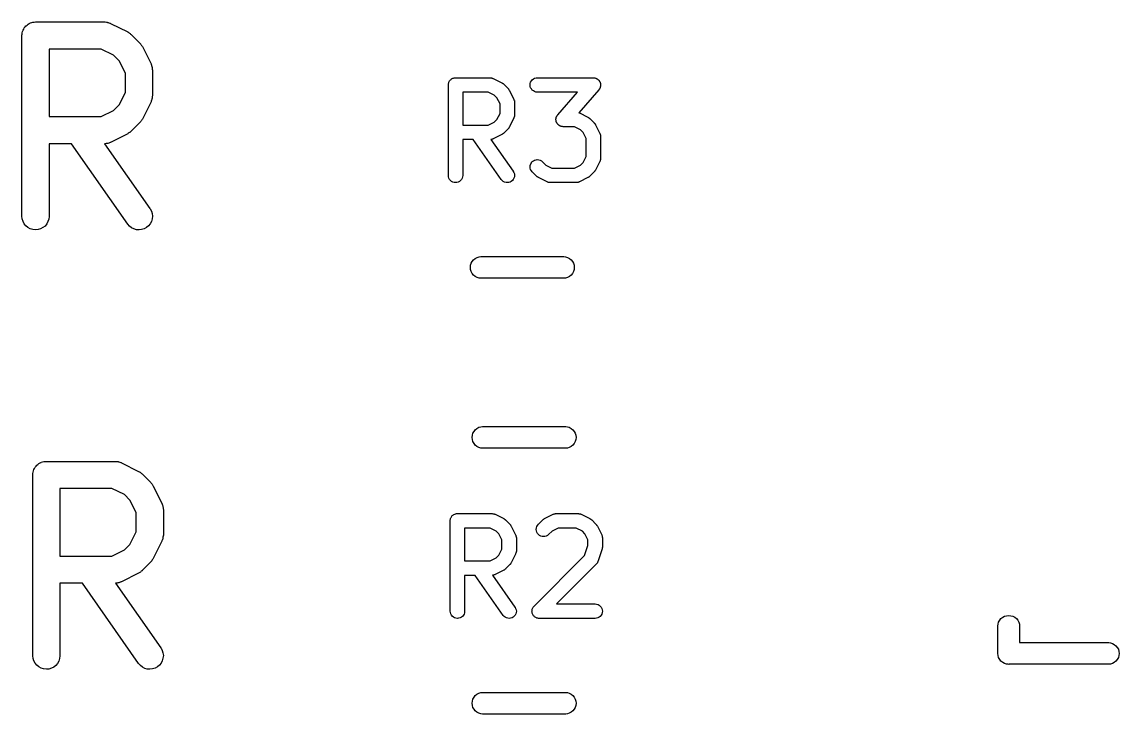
# Model space of a CAD drawing. Extents: x 105.3 to 177.1, y -73.4 to -52.7.
# Drawn here: x 125.18 to 131.25, y -67.36 to -63.54 of the extents above; entities that cross this region are included whole.
import ezdxf

# ---------------------------------------------------------------- set-up
doc = ezdxf.new("R2010")
doc.units = 0
doc.layers.add('BLACK', color=7, linetype='CONTINUOUS')

msp = doc.modelspace()

# ---------------------------------------------------------------- linework, layer by layer
at = {"layer": 'BLACK', "linetype": 'CONTINUOUS'}
for p, q in [((125.189, -63.5828), (125.193, -63.5766)), ((125.193, -63.5766), (125.196, -63.5704)), ((125.196, -63.57), (125.201, -63.5646)), ((125.196, -63.5702), (125.196, -63.57)), ((125.196, -63.5704), (125.196, -63.5702)), ((125.201, -63.5646), (125.205, -63.5592)), ((125.205, -63.559), (125.206, -63.5588)), ((125.205, -63.5592), (125.205, -63.559)), ((125.206, -63.5588), (125.211, -63.5544)), ((125.211, -63.5544), (125.217, -63.5499)), ((125.217, -63.5496), (125.223, -63.5464)), ((125.217, -63.5498), (125.217, -63.5496)), ((125.217, -63.5499), (125.217, -63.5498)), ((125.223, -63.5464), (125.23, -63.543)), ((125.23, -63.5428), (125.237, -63.5408)), ((125.23, -63.543), (125.23, -63.5428)), ((125.23, -63.543), (125.23, -63.543)), ((125.237, -63.5408), (125.244, -63.5388)), ((125.244, -63.5387), (125.251, -63.5381)), ((125.244, -63.5388), (125.244, -63.5387)), ((125.244, -63.5388), (125.244, -63.5388)), ((125.251, -63.5381), (125.258, -63.5374)), ((125.258, -63.5374), (125.639, -63.5374)), ((125.639, -63.5374), (125.64, -63.5374)), ((125.64, -63.5374), (125.642, -63.5376)), ((125.642, -63.5376), (125.644, -63.5376)), ((125.644, -63.5376), (125.65, -63.5384)), ((125.65, -63.5384), (125.655, -63.539)), ((125.655, -63.539), (125.657, -63.5397)), ((125.657, -63.5397), (125.659, -63.5401)), ((125.659, -63.5401), (125.664, -63.5419)), ((125.664, -63.5419), (125.669, -63.5434)), ((125.669, -63.5434), (125.671, -63.5445)), ((125.671, -63.5445), (125.673, -63.5453)), ((125.673, -63.5453), (125.768, -63.5929)), ((125.183, -63.6113), (125.184, -63.6043)), ((125.183, -63.6118), (125.183, -63.6113)), ((125.183, -63.6119), (125.183, -63.6118)), ((125.183, -63.6124), (125.183, -63.6119)), ((125.183, -63.6119), (125.183, -63.6119)), ((125.183, -64.6124), (125.183, -63.6124)), ((125.184, -63.6043), (125.185, -63.5973)), ((125.185, -63.5968), (125.187, -63.5901)), ((125.185, -63.597), (125.185, -63.5968)), ((125.185, -63.5973), (125.185, -63.597)), ((125.187, -63.5901), (125.189, -63.5833)), ((125.189, -63.5831), (125.189, -63.5828)), ((125.189, -63.5833), (125.189, -63.5831)), ((125.768, -63.5929), (125.769, -63.5934)), ((125.769, -63.5934), (125.772, -63.5957)), ((125.772, -63.5957), (125.776, -63.5977)), ((125.776, -63.5977), (125.778, -63.5997)), ((125.778, -63.5997), (125.781, -63.6014)), ((125.781, -63.6014), (125.784, -63.6043)), ((125.784, -63.6043), (125.787, -63.607)), ((125.787, -63.607), (125.835, -63.6546)), ((125.333, -63.6874), (125.333, -64.0612)), ((125.621, -63.6874), (125.333, -63.6874)), ((125.69, -63.7216), (125.621, -63.6874)), ((125.835, -63.6546), (125.836, -63.6553)), ((125.836, -63.6553), (125.838, -63.6586)), ((125.838, -63.6586), (125.841, -63.6617)), ((125.841, -63.6617), (125.843, -63.6643)), ((125.843, -63.6643), (125.845, -63.6668)), ((125.845, -63.6668), (125.847, -63.6705)), ((125.847, -63.6705), (125.849, -63.6741)), ((125.849, -63.6741), (125.897, -63.7693)), ((125.72, -63.752), (125.69, -63.7216)), ((125.755, -63.8206), (125.72, -63.752)), ((125.755, -63.928), (125.755, -63.8206)), ((125.897, -63.7693), (125.897, -63.7703)), ((125.897, -63.7703), (125.898, -63.7723)), ((125.898, -63.7723), (125.899, -63.7743)), ((125.899, -63.7743), (125.9, -63.7792)), ((125.9, -63.7792), (125.902, -63.784)), ((125.902, -63.784), (125.902, -63.7862)), ((125.902, -63.7862), (125.903, -63.7883)), ((125.903, -63.7883), (125.904, -63.7934)), ((125.904, -63.7934), (125.904, -63.7985)), ((125.904, -63.7985), (125.904, -63.8007)), ((125.904, -63.8007), (125.905, -63.8029)), ((125.905, -63.8029), (125.905, -63.9457)), ((127.541, -63.8819), (127.542, -63.8781)), ((127.541, -63.8856), (127.541, -63.8819)), ((127.542, -63.8779), (127.543, -63.8743)), ((127.542, -63.878), (127.542, -63.8779)), ((127.542, -63.8781), (127.542, -63.878)), ((127.543, -63.8743), (127.544, -63.8707)), ((127.544, -63.8704), (127.546, -63.8672)), ((127.544, -63.8706), (127.544, -63.8704)), ((127.544, -63.8707), (127.544, -63.8706)), ((127.546, -63.8672), (127.548, -63.8638)), ((127.548, -63.8636), (127.55, -63.8607)), ((127.548, -63.8637), (127.548, -63.8636)), ((127.548, -63.8638), (127.548, -63.8637)), ((127.55, -63.8607), (127.553, -63.8578)), ((127.553, -63.8576), (127.556, -63.8552)), ((127.553, -63.8577), (127.553, -63.8576)), ((127.553, -63.8578), (127.553, -63.8577)), ((127.556, -63.8552), (127.559, -63.8529)), ((127.559, -63.8527), (127.562, -63.851)), ((127.559, -63.8528), (127.559, -63.8527)), ((127.559, -63.8529), (127.559, -63.8528)), ((127.562, -63.851), (127.566, -63.8492)), ((127.566, -63.8491), (127.57, -63.8481)), ((127.566, -63.8492), (127.566, -63.8491)), ((127.566, -63.8492), (127.566, -63.8492)), ((127.57, -63.8481), (127.573, -63.847)), ((127.573, -63.8469), (127.577, -63.8466)), ((127.573, -63.847), (127.573, -63.8469)), ((127.573, -63.8469), (127.573, -63.8469)), ((127.577, -63.8466), (127.581, -63.8462)), ((127.581, -63.8462), (127.771, -63.8462)), ((127.771, -63.8462), (127.772, -63.8462)), ((127.772, -63.8462), (127.773, -63.8463)), ((127.773, -63.8463), (127.774, -63.8463)), ((127.774, -63.8463), (127.777, -63.8468)), ((127.777, -63.8468), (127.78, -63.8471)), ((127.78, -63.8471), (127.781, -63.8474)), ((127.781, -63.8474), (127.782, -63.8476)), ((127.782, -63.8476), (127.785, -63.8486)), ((127.785, -63.8486), (127.787, -63.8494)), ((127.787, -63.8494), (127.788, -63.85)), ((127.788, -63.85), (127.789, -63.8504)), ((127.789, -63.8504), (127.837, -63.8742)), ((127.837, -63.8742), (127.837, -63.8745)), ((127.837, -63.8745), (127.839, -63.8757)), ((127.839, -63.8757), (127.841, -63.8768)), ((127.841, -63.8768), (127.843, -63.8778)), ((127.843, -63.8778), (127.844, -63.8787)), ((127.844, -63.8787), (127.846, -63.8803)), ((127.846, -63.8803), (127.847, -63.8817)), ((127.847, -63.8817), (127.871, -63.9055)), ((127.993, -63.8859), (127.994, -63.8781)), ((127.994, -63.8781), (127.996, -63.8707)), ((127.996, -63.8707), (128, -63.8638)), ((128, -63.8638), (128.005, -63.8578)), ((128.005, -63.8578), (128.011, -63.8529)), ((128.011, -63.8529), (128.018, -63.8492)), ((128.018, -63.8492), (128.026, -63.847)), ((128.026, -63.847), (128.033, -63.8462)), ((128.033, -63.8462), (128.343, -63.8462)), ((128.343, -63.8462), (128.346, -63.8465)), ((128.343, -63.8462), (128.343, -63.8462)), ((128.346, -63.8465), (128.348, -63.8466)), ((128.348, -63.8466), (128.35, -63.8469)), ((128.35, -63.8469), (128.351, -63.8471)), ((128.351, -63.8471), (128.354, -63.8478)), ((128.354, -63.8478), (128.356, -63.8484)), ((128.356, -63.8484), (128.357, -63.849)), ((128.357, -63.849), (128.359, -63.8494)), ((128.359, -63.8494), (128.361, -63.8506)), ((128.361, -63.8506), (128.363, -63.8517)), ((128.363, -63.8517), (128.364, -63.8525)), ((128.364, -63.8525), (128.365, -63.8532)), ((128.365, -63.8532), (128.367, -63.8548)), ((128.367, -63.8548), (128.369, -63.8563)), ((128.369, -63.8563), (128.37, -63.8573)), ((128.37, -63.8573), (128.371, -63.8582)), ((128.371, -63.8582), (128.373, -63.8602)), ((128.373, -63.8602), (128.375, -63.862)), ((128.375, -63.862), (128.375, -63.8632)), ((128.375, -63.8632), (128.376, -63.8643)), ((128.376, -63.8643), (128.377, -63.8665)), ((128.377, -63.8665), (128.379, -63.8686)), ((128.379, -63.8686), (128.379, -63.87)), ((128.379, -63.87), (128.38, -63.8712)), ((128.38, -63.8712), (128.381, -63.8736)), ((128.381, -63.8736), (128.382, -63.876)), ((128.382, -63.876), (128.382, -63.8774)), ((128.382, -63.8774), (128.382, -63.8787)), ((128.382, -63.8787), (128.382, -63.8812)), ((128.382, -63.8812), (128.383, -63.8837)), ((128.383, -63.8837), (128.383, -63.8851)), ((128.383, -63.8851), (128.383, -63.8865)), ((125.72, -63.9965), (125.755, -63.928)), ((125.905, -63.9457), (125.905, -63.9468)), ((127.541, -63.8859), (127.541, -63.8856)), ((127.541, -63.8862), (127.541, -63.8859)), ((127.541, -63.8859), (127.541, -63.8859)), ((127.541, -63.8859), (127.541, -63.8859)), ((127.541, -64.3862), (127.541, -63.8862)), ((127.621, -63.9262), (127.621, -64.1081)), ((127.762, -63.9262), (127.621, -63.9262)), ((127.795, -63.9429), (127.762, -63.9262)), ((127.81, -63.9575), (127.795, -63.9429)), ((127.871, -63.9055), (127.872, -63.9059)), ((127.872, -63.9059), (127.873, -63.9077)), ((127.873, -63.9077), (127.874, -63.9093)), ((127.874, -63.9093), (127.875, -63.9107)), ((127.875, -63.9107), (127.876, -63.912)), ((127.876, -63.912), (127.877, -63.914)), ((127.877, -63.914), (127.879, -63.9159)), ((127.879, -63.9159), (127.902, -63.9635)), ((127.994, -63.8937), (127.993, -63.8859)), ((127.996, -63.9012), (127.994, -63.8937)), ((128, -63.9081), (127.996, -63.9012)), ((128.005, -63.9142), (128, -63.9081)), ((128.011, -63.9192), (128.005, -63.9142)), ((128.018, -63.923), (128.011, -63.9192)), ((128.025, -63.9253), (128.018, -63.923)), ((128.033, -63.9262), (128.025, -63.9253)), ((128.255, -63.9262), (128.033, -63.9262)), ((128.033, -63.9262), (128.033, -63.9262)), ((128.146, -64.0503), (128.255, -63.9262)), ((128.373, -63.9125), (128.262, -64.0394)), ((128.374, -63.9105), (128.373, -63.9125)), ((128.376, -63.9086), (128.374, -63.9105)), ((128.377, -63.9073), (128.376, -63.9086)), ((128.378, -63.9062), (128.377, -63.9073)), ((128.379, -63.9039), (128.378, -63.9062)), ((128.38, -63.9017), (128.379, -63.9039)), ((128.381, -63.8991), (128.38, -63.9003)), ((128.38, -63.9003), (128.38, -63.9017)), ((128.382, -63.8942), (128.381, -63.8966)), ((128.381, -63.8966), (128.381, -63.8991)), ((128.383, -63.8915), (128.382, -63.8928)), ((128.382, -63.8928), (128.382, -63.8942)), ((128.383, -63.8865), (128.383, -63.889)), ((128.383, -63.889), (128.383, -63.8915)), ((125.69, -64.0269), (125.72, -63.9965)), ((125.897, -63.9793), (125.849, -64.0745)), ((125.898, -63.9753), (125.897, -63.9772)), ((125.897, -63.9772), (125.897, -63.9793)), ((125.9, -63.9704), (125.898, -63.9753)), ((125.902, -63.9656), (125.9, -63.9704)), ((125.903, -63.9613), (125.902, -63.9634)), ((125.902, -63.9634), (125.902, -63.9656)), ((125.904, -63.9512), (125.903, -63.9562)), ((125.903, -63.9562), (125.903, -63.9613)), ((125.905, -63.9468), (125.904, -63.949)), ((125.904, -63.949), (125.904, -63.9512)), ((127.827, -63.9909), (127.81, -63.9575)), ((127.827, -64.0434), (127.827, -63.9909)), ((127.902, -63.9635), (127.903, -63.964)), ((127.903, -63.964), (127.903, -63.9651)), ((127.903, -63.9651), (127.904, -63.9662)), ((127.904, -63.9662), (127.904, -63.9688)), ((127.904, -63.9688), (127.905, -63.9714)), ((127.905, -63.9714), (127.906, -63.9725)), ((127.906, -63.9725), (127.906, -63.9737)), ((127.906, -63.9737), (127.906, -63.9764)), ((127.906, -63.9764), (127.907, -63.9791)), ((127.907, -63.9791), (127.907, -63.9803)), ((127.907, -63.9803), (127.907, -63.9814)), ((127.907, -63.9814), (127.907, -64.0529)), ((125.333, -64.0612), (125.621, -64.0612)), ((125.621, -64.0612), (125.69, -64.0269)), ((127.81, -64.0768), (127.827, -64.0434)), ((127.904, -64.066), (127.903, -64.0686)), ((127.905, -64.0635), (127.904, -64.066)), ((127.906, -64.0612), (127.905, -64.0623)), ((127.905, -64.0623), (127.905, -64.0635)), ((127.907, -64.0558), (127.906, -64.0585)), ((127.906, -64.0585), (127.906, -64.0612)), ((127.907, -64.0529), (127.907, -64.0534)), ((127.907, -64.0534), (127.907, -64.0546)), ((127.907, -64.0546), (127.907, -64.0558)), ((128.137, -64.0686), (128.138, -64.0662)), ((128.138, -64.0638), (128.139, -64.0625)), ((128.138, -64.0662), (128.138, -64.0638)), ((128.139, -64.0612), (128.141, -64.0589)), ((128.139, -64.0625), (128.139, -64.0612)), ((128.141, -64.0589), (128.142, -64.0567)), ((128.142, -64.0555), (128.143, -64.0543)), ((128.142, -64.0567), (128.142, -64.0555)), ((128.143, -64.0543), (128.145, -64.0524)), ((128.145, -64.0524), (128.146, -64.0503)), ((128.262, -64.0394), (128.263, -64.0399)), ((128.263, -64.0399), (128.264, -64.0405)), ((128.264, -64.0405), (128.266, -64.0409)), ((128.266, -64.0409), (128.313, -64.0647)), ((128.313, -64.0647), (128.314, -64.065)), ((128.314, -64.065), (128.316, -64.0662)), ((128.316, -64.0662), (128.317, -64.0672)), ((128.317, -64.0672), (128.319, -64.0683)), ((125.835, -64.094), (125.787, -64.1416)), ((125.838, -64.0907), (125.835, -64.094)), ((125.841, -64.0877), (125.838, -64.0907)), ((125.842, -64.0851), (125.841, -64.0877)), ((125.844, -64.0827), (125.842, -64.0851)), ((125.846, -64.079), (125.844, -64.0827)), ((125.849, -64.0754), (125.846, -64.079)), ((125.849, -64.0745), (125.849, -64.0754)), ((127.621, -64.1081), (127.762, -64.1081)), ((127.762, -64.1081), (127.795, -64.0914)), ((127.795, -64.0914), (127.81, -64.0768)), ((127.873, -64.127), (127.871, -64.1288)), ((127.874, -64.1254), (127.873, -64.127)), ((127.875, -64.124), (127.874, -64.1254)), ((127.876, -64.1227), (127.875, -64.124)), ((127.877, -64.1207), (127.876, -64.1227)), ((127.878, -64.1189), (127.877, -64.1207)), ((127.879, -64.1184), (127.878, -64.1189)), ((127.902, -64.0707), (127.879, -64.1184)), ((127.903, -64.0696), (127.902, -64.0707)), ((127.903, -64.0686), (127.903, -64.0696)), ((128.136, -64.0739), (128.137, -64.0714)), ((128.136, -64.0764), (128.136, -64.0739)), ((128.136, -64.0778), (128.136, -64.0764)), ((128.136, -64.0792), (128.136, -64.0778)), ((128.137, -64.0817), (128.136, -64.0792)), ((128.137, -64.07), (128.137, -64.0686)), ((128.137, -64.0714), (128.137, -64.07)), ((128.137, -64.0842), (128.137, -64.0817)), ((128.137, -64.0855), (128.137, -64.0842)), ((128.138, -64.0869), (128.137, -64.0855)), ((128.138, -64.0893), (128.138, -64.0869)), ((128.139, -64.0917), (128.138, -64.0893)), ((128.14, -64.0929), (128.139, -64.0917)), ((128.14, -64.0942), (128.14, -64.0929)), ((128.142, -64.0963), (128.14, -64.0942)), ((128.143, -64.0986), (128.142, -64.0963)), ((128.144, -64.0997), (128.143, -64.0986)), ((128.144, -64.1009), (128.144, -64.0997)), ((128.146, -64.1027), (128.144, -64.1009)), ((128.148, -64.1047), (128.146, -64.1027)), ((128.149, -64.1056), (128.148, -64.1047)), ((128.15, -64.1066), (128.149, -64.1056)), ((128.152, -64.1081), (128.15, -64.1066)), ((128.154, -64.1097), (128.152, -64.1081)), ((128.155, -64.1103), (128.154, -64.1097)), ((128.156, -64.1112), (128.155, -64.1103)), ((128.158, -64.1122), (128.156, -64.1112)), ((128.16, -64.1134), (128.158, -64.1122)), ((128.162, -64.1139), (128.16, -64.1134)), ((128.163, -64.1144), (128.162, -64.1139)), ((128.165, -64.115), (128.163, -64.1144)), ((128.168, -64.1158), (128.165, -64.115)), ((128.169, -64.1159), (128.168, -64.1158)), ((128.171, -64.1163), (128.169, -64.1159)), ((128.173, -64.1164), (128.171, -64.1163)), ((128.176, -64.1167), (128.173, -64.1164)), ((128.238, -64.1167), (128.176, -64.1167)), ((128.176, -64.1167), (128.176, -64.1167)), ((128.272, -64.1334), (128.238, -64.1167)), ((128.319, -64.0683), (128.32, -64.0692)), ((128.32, -64.0692), (128.322, -64.0708)), ((128.322, -64.0708), (128.324, -64.0722)), ((128.324, -64.0722), (128.347, -64.096)), ((128.347, -64.096), (128.348, -64.0964)), ((128.348, -64.0964), (128.349, -64.0982)), ((128.349, -64.0982), (128.351, -64.0998)), ((128.351, -64.0998), (128.352, -64.1012)), ((128.352, -64.1012), (128.353, -64.1025)), ((128.353, -64.1025), (128.354, -64.1045)), ((128.354, -64.1045), (128.355, -64.1064)), ((128.355, -64.1064), (128.379, -64.154)), ((125.768, -64.1557), (125.673, -64.2033)), ((125.771, -64.1534), (125.768, -64.1557)), ((125.775, -64.1515), (125.771, -64.1534)), ((125.778, -64.1495), (125.775, -64.1515)), ((125.78, -64.1479), (125.778, -64.1495)), ((125.783, -64.145), (125.78, -64.1479)), ((125.787, -64.1423), (125.783, -64.145)), ((125.787, -64.1416), (125.787, -64.1423)), ((127.679, -64.1881), (127.621, -64.1881)), ((127.621, -64.1881), (127.621, -64.3862)), ((127.834, -64.4091), (127.679, -64.1881)), ((127.779, -64.1873), (127.776, -64.1876)), ((127.776, -64.1876), (127.899, -64.3633)), ((127.78, -64.187), (127.779, -64.1873)), ((127.781, -64.1868), (127.78, -64.187)), ((127.784, -64.1859), (127.781, -64.1868)), ((127.787, -64.1851), (127.784, -64.1859)), ((127.788, -64.1845), (127.787, -64.1851)), ((127.789, -64.1841), (127.788, -64.1845)), ((127.837, -64.1601), (127.789, -64.1839)), ((127.789, -64.1839), (127.789, -64.1841)), ((127.839, -64.1589), (127.837, -64.1601)), ((127.841, -64.1578), (127.839, -64.1589)), ((127.842, -64.1568), (127.841, -64.1578)), ((127.844, -64.1559), (127.842, -64.1568)), ((127.845, -64.1544), (127.844, -64.1559)), ((127.847, -64.153), (127.845, -64.1544)), ((127.871, -64.1288), (127.847, -64.1526)), ((127.847, -64.1526), (127.847, -64.153)), ((128.286, -64.148), (128.272, -64.1334)), ((128.303, -64.1813), (128.286, -64.148)), ((128.303, -64.2815), (128.303, -64.1813)), ((128.379, -64.154), (128.379, -64.1545)), ((128.379, -64.1545), (128.379, -64.1556)), ((128.379, -64.1556), (128.38, -64.1567)), ((128.38, -64.1567), (128.381, -64.1593)), ((128.381, -64.1593), (128.382, -64.1618)), ((128.382, -64.1618), (128.382, -64.163)), ((128.382, -64.163), (128.382, -64.1641)), ((128.382, -64.1641), (128.382, -64.1669)), ((128.382, -64.1669), (128.383, -64.1696)), ((128.383, -64.1696), (128.383, -64.1707)), ((128.383, -64.1707), (128.383, -64.1719)), ((128.383, -64.1719), (128.383, -64.291)), ((125.457, -64.2112), (125.333, -64.2112)), ((125.333, -64.2112), (125.333, -64.6124)), ((125.768, -64.6554), (125.457, -64.2112)), ((125.641, -64.211), (125.64, -64.2111)), ((125.64, -64.2111), (125.891, -64.5694)), ((125.643, -64.2111), (125.641, -64.211)), ((125.649, -64.2103), (125.643, -64.2111)), ((125.654, -64.2098), (125.649, -64.2103)), ((125.656, -64.2091), (125.654, -64.2098)), ((125.658, -64.2088), (125.656, -64.2091)), ((125.663, -64.207), (125.658, -64.2088)), ((125.668, -64.2055), (125.663, -64.207)), ((125.67, -64.2045), (125.668, -64.2055)), ((125.672, -64.2037), (125.67, -64.2045)), ((125.673, -64.2033), (125.672, -64.2037)), ((128, -64.3161), (128.005, -64.3101)), ((128.005, -64.3101), (128.011, -64.3052)), ((128.011, -64.3052), (128.018, -64.3015)), ((128.018, -64.3015), (128.026, -64.2993)), ((128.026, -64.2993), (128.033, -64.2986)), ((128.033, -64.2986), (128.041, -64.2994)), ((128.041, -64.2994), (128.049, -64.3016)), ((128.049, -64.3016), (128.056, -64.3053)), ((128.056, -64.3053), (128.062, -64.3103)), ((128.286, -64.3149), (128.303, -64.2815)), ((128.379, -64.3088), (128.355, -64.3565)), ((128.38, -64.3067), (128.379, -64.3077)), ((128.379, -64.3077), (128.379, -64.3088)), ((128.381, -64.3016), (128.38, -64.3041)), ((128.38, -64.3041), (128.38, -64.3067)), ((128.382, -64.3004), (128.381, -64.3016)), ((128.383, -64.2939), (128.382, -64.2966)), ((128.382, -64.2966), (128.382, -64.2993)), ((128.382, -64.2993), (128.382, -64.3004)), ((128.383, -64.291), (128.383, -64.2915)), ((128.383, -64.2915), (128.383, -64.2927)), ((128.383, -64.2927), (128.383, -64.2939)), ((127.899, -64.3633), (127.9, -64.3637)), ((127.9, -64.3637), (127.903, -64.3706)), ((127.903, -64.3706), (127.906, -64.378)), ((127.993, -64.3382), (127.994, -64.3304)), ((127.994, -64.3459), (127.993, -64.3382)), ((127.994, -64.3304), (127.997, -64.3229)), ((127.996, -64.3534), (127.994, -64.3459)), ((128, -64.3604), (127.996, -64.3534)), ((127.997, -64.3229), (128, -64.3161)), ((128.005, -64.3665), (128, -64.3604)), ((128.005, -64.3669), (128.005, -64.3665)), ((128.029, -64.3907), (128.005, -64.3669)), ((128.062, -64.3103), (128.081, -64.3295)), ((128.081, -64.3295), (128.114, -64.3462)), ((128.114, -64.3462), (128.238, -64.3462)), ((128.238, -64.3462), (128.272, -64.3295)), ((128.272, -64.3295), (128.286, -64.3149)), ((128.347, -64.3669), (128.324, -64.3907)), ((128.349, -64.3651), (128.347, -64.3669)), ((128.35, -64.3635), (128.349, -64.3651)), ((128.351, -64.3621), (128.35, -64.3635)), ((128.352, -64.3608), (128.351, -64.3621)), ((128.353, -64.3588), (128.352, -64.3608)), ((128.355, -64.357), (128.353, -64.3588)), ((128.355, -64.3565), (128.355, -64.357)), ((127.542, -64.394), (127.541, -64.3862)), ((127.544, -64.4014), (127.542, -64.394)), ((127.548, -64.4083), (127.544, -64.4014)), ((127.553, -64.4144), (127.548, -64.4083)), ((127.559, -64.4194), (127.553, -64.4144)), ((127.565, -64.4231), (127.559, -64.4194)), ((127.573, -64.4254), (127.565, -64.4231)), ((127.581, -64.4262), (127.573, -64.4254)), ((127.588, -64.4255), (127.581, -64.4262)), ((127.596, -64.4233), (127.588, -64.4255)), ((127.603, -64.4197), (127.596, -64.4233)), ((127.609, -64.4148), (127.603, -64.4197)), ((127.614, -64.4088), (127.609, -64.4148)), ((127.618, -64.4019), (127.614, -64.4088)), ((127.62, -64.3945), (127.618, -64.4019)), ((127.621, -64.3867), (127.62, -64.3945)), ((127.621, -64.3862), (127.621, -64.3867)), ((127.839, -64.4151), (127.834, -64.4091)), ((127.845, -64.4199), (127.839, -64.4151)), ((127.852, -64.4234), (127.845, -64.4199)), ((127.86, -64.4256), (127.852, -64.4234)), ((127.867, -64.4262), (127.86, -64.4256)), ((127.875, -64.4253), (127.867, -64.4262)), ((127.883, -64.4229), (127.875, -64.4253)), ((127.889, -64.4191), (127.883, -64.4229)), ((127.895, -64.4141), (127.889, -64.4191)), ((127.9, -64.408), (127.895, -64.4141)), ((127.904, -64.401), (127.9, -64.408)), ((127.906, -64.3936), (127.904, -64.401)), ((127.906, -64.378), (127.907, -64.3858)), ((127.907, -64.3858), (127.906, -64.3936)), ((128.031, -64.3921), (128.029, -64.3907)), ((128.032, -64.3937), (128.031, -64.3921)), ((128.034, -64.3946), (128.032, -64.3937)), ((128.035, -64.3956), (128.034, -64.3946)), ((128.037, -64.3967), (128.035, -64.3956)), ((128.039, -64.3979), (128.037, -64.3967)), ((128.039, -64.3982), (128.039, -64.3979)), ((128.087, -64.422), (128.039, -64.3982)), ((128.088, -64.4224), (128.087, -64.422)), ((128.089, -64.423), (128.088, -64.4224)), ((128.092, -64.4238), (128.089, -64.423)), ((128.094, -64.4248), (128.092, -64.4238)), ((128.095, -64.425), (128.094, -64.4248)), ((128.096, -64.4253), (128.095, -64.425)), ((128.099, -64.4256), (128.096, -64.4253)), ((128.102, -64.4261), (128.099, -64.4256)), ((128.103, -64.4261), (128.102, -64.4261)), ((128.104, -64.4262), (128.103, -64.4261)), ((128.105, -64.4262), (128.104, -64.4262)), ((128.248, -64.4262), (128.105, -64.4262)), ((128.249, -64.4261), (128.248, -64.4262)), ((128.25, -64.4261), (128.249, -64.4261)), ((128.253, -64.4257), (128.25, -64.4261)), ((128.255, -64.4254), (128.253, -64.4257)), ((128.257, -64.4251), (128.255, -64.4254)), ((128.258, -64.4249), (128.257, -64.4251)), ((128.26, -64.424), (128.258, -64.4249)), ((128.263, -64.4232), (128.26, -64.424)), ((128.264, -64.4226), (128.263, -64.4232)), ((128.265, -64.4222), (128.264, -64.4226)), ((128.266, -64.422), (128.265, -64.4222)), ((128.313, -64.3982), (128.266, -64.422)), ((128.315, -64.397), (128.313, -64.3982)), ((128.317, -64.3959), (128.315, -64.397)), ((128.318, -64.3949), (128.317, -64.3959)), ((128.32, -64.394), (128.318, -64.3949)), ((128.321, -64.3925), (128.32, -64.394)), ((128.323, -64.3911), (128.321, -64.3925)), ((128.324, -64.3907), (128.323, -64.3911)), ((125.185, -64.6269), (125.183, -64.6124)), ((125.333, -64.6134), (125.331, -64.628)), ((125.333, -64.6124), (125.333, -64.6134)), ((125.891, -64.5694), (125.892, -64.5702)), ((125.892, -64.5702), (125.899, -64.5831)), ((125.899, -64.5831), (125.903, -64.5971)), ((125.903, -64.5971), (125.905, -64.6116)), ((125.905, -64.6116), (125.903, -64.6262)), ((125.189, -64.641), (125.185, -64.6269)), ((125.196, -64.6539), (125.189, -64.641)), ((125.205, -64.6652), (125.196, -64.6539)), ((125.216, -64.6746), (125.205, -64.6652)), ((125.311, -64.666), (125.299, -64.6751)), ((125.32, -64.6548), (125.311, -64.666)), ((125.327, -64.6419), (125.32, -64.6548)), ((125.331, -64.628), (125.327, -64.6419)), ((125.778, -64.6665), (125.768, -64.6554)), ((125.789, -64.6756), (125.778, -64.6665)), ((125.872, -64.6741), (125.859, -64.6812)), ((125.883, -64.6647), (125.872, -64.6741)), ((125.892, -64.6532), (125.883, -64.6647)), ((125.899, -64.6402), (125.892, -64.6532)), ((125.903, -64.6262), (125.899, -64.6402)), ((125.229, -64.6815), (125.216, -64.6746)), ((125.243, -64.6858), (125.229, -64.6815)), ((125.258, -64.6874), (125.243, -64.6858)), ((125.272, -64.6861), (125.258, -64.6874)), ((125.286, -64.6819), (125.272, -64.6861)), ((125.299, -64.6751), (125.286, -64.6819)), ((125.802, -64.6822), (125.789, -64.6756)), ((125.816, -64.6862), (125.802, -64.6822)), ((125.831, -64.6874), (125.816, -64.6862)), ((125.845, -64.6857), (125.831, -64.6874)), ((125.859, -64.6812), (125.845, -64.6857)), ((127.673, -64.8615), (127.68, -64.8524)), ((127.68, -64.8524), (127.689, -64.8449)), ((127.689, -64.8449), (127.7, -64.8393)), ((127.7, -64.8393), (127.711, -64.8359)), ((127.711, -64.8359), (127.72, -64.835)), ((127.72, -64.835), (128.18, -64.835)), ((128.18, -64.835), (128.189, -64.8359)), ((128.189, -64.8359), (128.2, -64.8393)), ((128.2, -64.8393), (128.211, -64.8449)), ((128.211, -64.8449), (128.22, -64.8524)), ((128.22, -64.8524), (128.227, -64.8615)), ((127.663, -64.895), (127.664, -64.8832)), ((127.664, -64.9068), (127.663, -64.895)), ((127.664, -64.8832), (127.667, -64.8719)), ((127.667, -64.9181), (127.664, -64.9068)), ((127.667, -64.8719), (127.673, -64.8615)), ((128.227, -64.8615), (128.233, -64.8719)), ((128.233, -64.8719), (128.236, -64.8832)), ((128.236, -64.9068), (128.233, -64.9181)), ((128.236, -64.8832), (128.237, -64.895)), ((128.237, -64.895), (128.236, -64.9068)), ((127.673, -64.9285), (127.667, -64.9181)), ((127.68, -64.9376), (127.673, -64.9285)), ((127.689, -64.9451), (127.68, -64.9376)), ((127.7, -64.9507), (127.689, -64.9451)), ((127.711, -64.9541), (127.7, -64.9507)), ((127.72, -64.955), (127.711, -64.9541)), ((128.18, -64.955), (127.72, -64.955)), ((128.189, -64.9541), (128.18, -64.955)), ((128.2, -64.9507), (128.189, -64.9541)), ((128.211, -64.9451), (128.2, -64.9507)), ((128.22, -64.9376), (128.211, -64.9451)), ((128.227, -64.9285), (128.22, -64.9376)), ((128.233, -64.9181), (128.227, -64.9285)), ((127.673, -65.835), (127.674, -65.8232)), ((127.674, -65.8232), (127.677, -65.8119)), ((127.677, -65.8119), (127.683, -65.8015)), ((127.683, -65.8015), (127.69, -65.7924)), ((127.69, -65.7924), (127.699, -65.7849)), ((127.699, -65.7849), (127.71, -65.7793)), ((127.71, -65.7793), (127.721, -65.7759)), ((127.721, -65.7759), (127.73, -65.775)), ((127.73, -65.775), (128.19, -65.775)), ((128.19, -65.775), (128.199, -65.7759)), ((128.199, -65.7759), (128.21, -65.7793)), ((128.21, -65.7793), (128.221, -65.7849)), ((128.221, -65.7849), (128.23, -65.7924)), ((128.23, -65.7924), (128.237, -65.8015)), ((128.237, -65.8015), (128.243, -65.8119)), ((128.243, -65.8119), (128.246, -65.8232)), ((128.246, -65.8232), (128.247, -65.835)), ((127.674, -65.8468), (127.673, -65.835)), ((127.677, -65.8581), (127.674, -65.8468)), ((127.683, -65.8685), (127.677, -65.8581)), ((127.69, -65.8776), (127.683, -65.8685)), ((127.699, -65.8851), (127.69, -65.8776)), ((127.71, -65.8907), (127.699, -65.8851)), ((128.221, -65.8851), (128.21, -65.8907)), ((128.23, -65.8776), (128.221, -65.8851)), ((128.237, -65.8685), (128.23, -65.8776)), ((128.243, -65.8581), (128.237, -65.8685)), ((128.246, -65.8468), (128.243, -65.8581)), ((128.247, -65.835), (128.246, -65.8468)), ((127.721, -65.8941), (127.71, -65.8907)), ((127.73, -65.895), (127.721, -65.8941)), ((128.19, -65.895), (127.73, -65.895)), ((128.199, -65.8941), (128.19, -65.895)), ((128.21, -65.8907), (128.199, -65.8941)), ((125.249, -66.0128), (125.253, -66.0066)), ((125.253, -66.0066), (125.256, -66.0004)), ((125.256, -66), (125.261, -65.9946)), ((125.256, -66.0002), (125.256, -66)), ((125.256, -66.0004), (125.256, -66.0002)), ((125.261, -65.9946), (125.265, -65.9892)), ((125.265, -65.989), (125.266, -65.9888)), ((125.265, -65.9892), (125.265, -65.989)), ((125.266, -65.9888), (125.271, -65.9844)), ((125.271, -65.9844), (125.277, -65.9799)), ((125.277, -65.9796), (125.283, -65.9764)), ((125.277, -65.9798), (125.277, -65.9796)), ((125.277, -65.9799), (125.277, -65.9798)), ((125.283, -65.9764), (125.29, -65.973)), ((125.29, -65.9728), (125.297, -65.9708)), ((125.29, -65.973), (125.29, -65.9728)), ((125.29, -65.973), (125.29, -65.973)), ((125.297, -65.9708), (125.304, -65.9688)), ((125.304, -65.9687), (125.311, -65.9681)), ((125.304, -65.9688), (125.304, -65.9687)), ((125.304, -65.9688), (125.304, -65.9688)), ((125.311, -65.9681), (125.318, -65.9674)), ((125.318, -65.9674), (125.699, -65.9674)), ((125.699, -65.9674), (125.7, -65.9674)), ((125.7, -65.9674), (125.702, -65.9676)), ((125.702, -65.9676), (125.704, -65.9676)), ((125.704, -65.9676), (125.71, -65.9684)), ((125.71, -65.9684), (125.715, -65.969)), ((125.715, -65.969), (125.717, -65.9697)), ((125.717, -65.9697), (125.719, -65.9701)), ((125.719, -65.9701), (125.724, -65.9719)), ((125.724, -65.9719), (125.729, -65.9734)), ((125.729, -65.9734), (125.731, -65.9745)), ((125.731, -65.9745), (125.733, -65.9753)), ((125.733, -65.9753), (125.828, -66.0229)), ((125.243, -66.0413), (125.244, -66.0343)), ((125.243, -66.0418), (125.243, -66.0413)), ((125.243, -66.0419), (125.243, -66.0418)), ((125.243, -66.0424), (125.243, -66.0419)), ((125.243, -66.0419), (125.243, -66.0419)), ((125.243, -67.0424), (125.243, -66.0424)), ((125.244, -66.0343), (125.245, -66.0273)), ((125.245, -66.0268), (125.247, -66.0201)), ((125.245, -66.027), (125.245, -66.0268)), ((125.245, -66.0273), (125.245, -66.027)), ((125.247, -66.0201), (125.249, -66.0133)), ((125.249, -66.0131), (125.249, -66.0128)), ((125.249, -66.0133), (125.249, -66.0131)), ((125.828, -66.0229), (125.829, -66.0234)), ((125.829, -66.0234), (125.832, -66.0257)), ((125.832, -66.0257), (125.836, -66.0277)), ((125.836, -66.0277), (125.838, -66.0297)), ((125.838, -66.0297), (125.841, -66.0314)), ((125.841, -66.0314), (125.844, -66.0343)), ((125.844, -66.0343), (125.847, -66.037)), ((125.847, -66.037), (125.895, -66.0846)), ((125.393, -66.1174), (125.393, -66.4912)), ((125.681, -66.1174), (125.393, -66.1174)), ((125.75, -66.1516), (125.681, -66.1174)), ((125.895, -66.0846), (125.896, -66.0853)), ((125.896, -66.0853), (125.898, -66.0886)), ((125.898, -66.0886), (125.901, -66.0917)), ((125.901, -66.0917), (125.903, -66.0943)), ((125.903, -66.0943), (125.905, -66.0968)), ((125.905, -66.0968), (125.907, -66.1005)), ((125.907, -66.1005), (125.909, -66.1041)), ((125.909, -66.1041), (125.957, -66.1993)), ((125.78, -66.182), (125.75, -66.1516)), ((125.815, -66.2506), (125.78, -66.182)), ((125.815, -66.358), (125.815, -66.2506)), ((125.957, -66.1993), (125.957, -66.2003)), ((125.957, -66.2003), (125.958, -66.2023)), ((125.958, -66.2023), (125.959, -66.2043)), ((125.959, -66.2043), (125.96, -66.2092)), ((125.96, -66.2092), (125.962, -66.214)), ((125.962, -66.214), (125.962, -66.2162)), ((125.962, -66.2162), (125.963, -66.2183)), ((125.963, -66.2183), (125.964, -66.2234)), ((125.964, -66.2234), (125.964, -66.2285)), ((125.964, -66.2285), (125.964, -66.2307)), ((125.964, -66.2307), (125.965, -66.2329)), ((125.965, -66.2329), (125.965, -66.3757)), ((127.551, -66.2918), (127.552, -66.2881)), ((127.551, -66.2956), (127.551, -66.2918)), ((127.551, -66.2959), (127.551, -66.2956)), ((127.551, -66.2962), (127.551, -66.2959)), ((127.551, -66.2959), (127.551, -66.2959)), ((127.551, -66.2959), (127.551, -66.2959)), ((127.551, -66.7962), (127.551, -66.2962)), ((127.552, -66.2879), (127.553, -66.2843)), ((127.552, -66.288), (127.552, -66.2879)), ((127.552, -66.2881), (127.552, -66.288)), ((127.553, -66.2843), (127.554, -66.2807)), ((127.554, -66.2804), (127.556, -66.2772)), ((127.554, -66.2806), (127.554, -66.2804)), ((127.554, -66.2807), (127.554, -66.2806)), ((127.556, -66.2772), (127.558, -66.2738)), ((127.558, -66.2736), (127.56, -66.2707)), ((127.558, -66.2737), (127.558, -66.2736)), ((127.558, -66.2738), (127.558, -66.2737)), ((127.56, -66.2707), (127.563, -66.2678)), ((127.563, -66.2676), (127.566, -66.2652)), ((127.563, -66.2677), (127.563, -66.2676)), ((127.563, -66.2678), (127.563, -66.2677)), ((127.566, -66.2652), (127.569, -66.2629)), ((127.569, -66.2627), (127.572, -66.261)), ((127.569, -66.2628), (127.569, -66.2627)), ((127.569, -66.2629), (127.569, -66.2628)), ((127.572, -66.261), (127.576, -66.2592)), ((127.576, -66.2591), (127.58, -66.2581)), ((127.576, -66.2592), (127.576, -66.2591)), ((127.576, -66.2592), (127.576, -66.2592)), ((127.58, -66.2581), (127.583, -66.257)), ((127.583, -66.2569), (127.587, -66.2566)), ((127.583, -66.257), (127.583, -66.2569)), ((127.583, -66.2569), (127.583, -66.2569)), ((127.587, -66.2566), (127.591, -66.2562)), ((127.591, -66.2562), (127.781, -66.2562)), ((127.781, -66.2562), (127.782, -66.2562)), ((127.782, -66.2562), (127.783, -66.2563)), ((127.783, -66.2563), (127.784, -66.2563)), ((127.784, -66.2563), (127.787, -66.2568)), ((127.787, -66.2568), (127.79, -66.2571)), ((127.79, -66.2571), (127.791, -66.2574)), ((127.791, -66.2574), (127.792, -66.2576)), ((127.792, -66.2576), (127.795, -66.2586)), ((127.795, -66.2586), (127.797, -66.2594)), ((127.797, -66.2594), (127.798, -66.26)), ((127.798, -66.26), (127.799, -66.2604)), ((127.799, -66.2604), (127.847, -66.2842)), ((127.847, -66.2842), (127.847, -66.2845)), ((127.847, -66.2845), (127.849, -66.2857)), ((127.849, -66.2857), (127.851, -66.2868)), ((127.851, -66.2868), (127.853, -66.2878)), ((127.853, -66.2878), (127.854, -66.2887)), ((127.854, -66.2887), (127.856, -66.2903)), ((127.856, -66.2903), (127.857, -66.2917)), ((127.857, -66.2917), (127.881, -66.3155)), ((128.039, -66.3155), (128.063, -66.2917)), ((128.063, -66.2913), (128.065, -66.2899)), ((128.063, -66.2917), (128.063, -66.2913)), ((128.065, -66.2899), (128.066, -66.2884)), ((128.066, -66.2884), (128.068, -66.2875)), ((128.068, -66.2875), (128.069, -66.2865)), ((128.069, -66.2865), (128.071, -66.2854)), ((128.071, -66.2854), (128.073, -66.2842)), ((128.073, -66.2842), (128.121, -66.2604)), ((128.121, -66.2602), (128.122, -66.2598)), ((128.121, -66.2604), (128.121, -66.2602)), ((128.122, -66.2598), (128.123, -66.2592)), ((128.123, -66.2592), (128.126, -66.2584)), ((128.126, -66.2584), (128.129, -66.2575)), ((128.129, -66.2575), (128.13, -66.2573)), ((128.13, -66.2573), (128.131, -66.257)), ((128.131, -66.257), (128.134, -66.2567)), ((128.134, -66.2567), (128.136, -66.2563)), ((128.136, -66.2563), (128.137, -66.2563)), ((128.137, -66.2563), (128.139, -66.2562)), ((128.139, -66.2562), (128.258, -66.2562)), ((128.258, -66.2562), (128.259, -66.2563)), ((128.258, -66.2562), (128.258, -66.2562)), ((128.259, -66.2563), (128.261, -66.2563)), ((128.261, -66.2563), (128.263, -66.2568)), ((128.263, -66.2568), (128.266, -66.2571)), ((128.266, -66.2571), (128.267, -66.2574)), ((128.267, -66.2574), (128.268, -66.2576)), ((128.268, -66.2576), (128.271, -66.2586)), ((128.271, -66.2586), (128.273, -66.2594)), ((128.273, -66.2594), (128.274, -66.26)), ((128.274, -66.26), (128.276, -66.2604)), ((128.276, -66.2604), (128.323, -66.2842)), ((128.323, -66.2842), (128.324, -66.2845)), ((128.324, -66.2845), (128.326, -66.2857)), ((128.326, -66.2857), (128.327, -66.2868)), ((128.327, -66.2868), (128.329, -66.2878)), ((128.329, -66.2878), (128.33, -66.2887)), ((128.33, -66.2887), (128.332, -66.2903)), ((128.332, -66.2903), (128.334, -66.2917)), ((128.334, -66.2917), (128.357, -66.3155)), ((125.78, -66.4265), (125.815, -66.358)), ((127.631, -66.3362), (127.631, -66.5181)), ((127.772, -66.3362), (127.631, -66.3362)), ((127.805, -66.3529), (127.772, -66.3362)), ((127.82, -66.3675), (127.805, -66.3529)), ((127.837, -66.4009), (127.82, -66.3675)), ((127.881, -66.3155), (127.882, -66.3159)), ((127.882, -66.3159), (127.883, -66.3177)), ((127.883, -66.3177), (127.884, -66.3193)), ((127.884, -66.3193), (127.885, -66.3207)), ((127.885, -66.3207), (127.886, -66.322)), ((127.886, -66.322), (127.887, -66.324)), ((127.887, -66.324), (127.889, -66.3259)), ((127.889, -66.3259), (127.912, -66.3735)), ((128.027, -66.3437), (128.028, -66.3359)), ((128.028, -66.3514), (128.027, -66.3437)), ((128.028, -66.3359), (128.03, -66.3284)), ((128.03, -66.3589), (128.028, -66.3514)), ((128.03, -66.3284), (128.034, -66.3216)), ((128.034, -66.3658), (128.03, -66.3589)), ((128.034, -66.3216), (128.039, -66.3155)), ((128.039, -66.3719), (128.034, -66.3658)), ((128.045, -66.3769), (128.039, -66.3719)), ((128.095, -66.3725), (128.089, -66.3774)), ((128.115, -66.3529), (128.095, -66.3721)), ((128.095, -66.3721), (128.095, -66.3725)), ((128.148, -66.3362), (128.115, -66.3529)), ((128.248, -66.3362), (128.148, -66.3362)), ((128.282, -66.3529), (128.248, -66.3362)), ((128.296, -66.3675), (128.282, -66.3529)), ((128.313, -66.4009), (128.296, -66.3675)), ((128.357, -66.3155), (128.358, -66.3159)), ((128.358, -66.3159), (128.359, -66.3177)), ((128.359, -66.3177), (128.361, -66.3193)), ((128.361, -66.3193), (128.362, -66.3207)), ((128.362, -66.3207), (128.363, -66.322)), ((128.363, -66.322), (128.364, -66.324)), ((128.364, -66.324), (128.365, -66.3259)), ((128.365, -66.3259), (128.389, -66.3735)), ((125.75, -66.4569), (125.78, -66.4265)), ((125.957, -66.4093), (125.909, -66.5045)), ((125.958, -66.4053), (125.957, -66.4072)), ((125.957, -66.4072), (125.957, -66.4093)), ((125.96, -66.4004), (125.958, -66.4053)), ((125.962, -66.3956), (125.96, -66.4004)), ((125.963, -66.3913), (125.962, -66.3934)), ((125.962, -66.3934), (125.962, -66.3956)), ((125.964, -66.3812), (125.963, -66.3862)), ((125.963, -66.3862), (125.963, -66.3913)), ((125.965, -66.3768), (125.964, -66.379)), ((125.964, -66.379), (125.964, -66.3812)), ((125.965, -66.3757), (125.965, -66.3768)), ((127.837, -66.4534), (127.837, -66.4009)), ((127.912, -66.3735), (127.913, -66.374)), ((127.913, -66.374), (127.913, -66.3751)), ((127.913, -66.3751), (127.914, -66.3762)), ((127.914, -66.3762), (127.914, -66.3788)), ((127.914, -66.3788), (127.915, -66.3814)), ((127.915, -66.3814), (127.916, -66.3825)), ((127.916, -66.3825), (127.916, -66.3837)), ((127.916, -66.3837), (127.916, -66.3864)), ((127.916, -66.3864), (127.917, -66.3891)), ((127.917, -66.3891), (127.917, -66.3903)), ((127.917, -66.3903), (127.917, -66.3914)), ((127.917, -66.3914), (127.917, -66.4629)), ((128.052, -66.3806), (128.045, -66.3769)), ((128.059, -66.383), (128.052, -66.3806)), ((128.067, -66.3838), (128.059, -66.383)), ((128.074, -66.3831), (128.067, -66.3838)), ((128.082, -66.3809), (128.074, -66.3831)), ((128.089, -66.3774), (128.082, -66.3809)), ((128.294, -66.4889), (128.313, -66.4326)), ((128.313, -66.4326), (128.313, -66.4009)), ((128.389, -66.3735), (128.389, -66.374)), ((128.389, -66.374), (128.389, -66.3751)), ((128.389, -66.3751), (128.39, -66.3762)), ((128.39, -66.3762), (128.391, -66.3788)), ((128.391, -66.3788), (128.392, -66.3814)), ((128.392, -66.3814), (128.392, -66.3825)), ((128.392, -66.3825), (128.392, -66.3837)), ((128.392, -66.3837), (128.392, -66.3864)), ((128.392, -66.3864), (128.393, -66.3891)), ((128.393, -66.3891), (128.393, -66.3903)), ((128.393, -66.3903), (128.393, -66.3914)), ((128.393, -66.3914), (128.393, -66.439)), ((125.393, -66.4912), (125.681, -66.4912)), ((125.681, -66.4912), (125.75, -66.4569)), ((127.805, -66.5014), (127.82, -66.4868)), ((127.82, -66.4868), (127.837, -66.4534)), ((127.912, -66.4807), (127.889, -66.5284)), ((127.913, -66.4796), (127.912, -66.4807)), ((127.914, -66.476), (127.913, -66.4786)), ((127.913, -66.4786), (127.913, -66.4796)), ((127.915, -66.4735), (127.914, -66.476)), ((127.916, -66.4712), (127.915, -66.4723)), ((127.915, -66.4723), (127.915, -66.4735)), ((127.917, -66.4658), (127.916, -66.4685)), ((127.916, -66.4685), (127.916, -66.4712)), ((127.917, -66.4629), (127.917, -66.4634)), ((127.917, -66.4634), (127.917, -66.4646)), ((127.917, -66.4646), (127.917, -66.4658)), ((128.015, -66.7679), (128.294, -66.4889)), ((128.391, -66.4517), (128.367, -66.5231)), ((128.392, -66.4474), (128.391, -66.4495)), ((128.391, -66.4495), (128.391, -66.4517)), ((128.393, -66.4441), (128.392, -66.4457)), ((128.392, -66.4457), (128.392, -66.4474)), ((128.393, -66.439), (128.393, -66.4396)), ((128.393, -66.4396), (128.393, -66.4418)), ((128.393, -66.4418), (128.393, -66.4441)), ((125.895, -66.524), (125.847, -66.5716)), ((125.898, -66.5207), (125.895, -66.524)), ((125.901, -66.5177), (125.898, -66.5207)), ((125.902, -66.5151), (125.901, -66.5177)), ((125.904, -66.5127), (125.902, -66.5151)), ((125.906, -66.509), (125.904, -66.5127)), ((125.909, -66.5054), (125.906, -66.509)), ((125.909, -66.5045), (125.909, -66.5054)), ((127.631, -66.5181), (127.772, -66.5181)), ((127.772, -66.5181), (127.805, -66.5014)), ((127.881, -66.5388), (127.857, -66.5626)), ((127.883, -66.537), (127.881, -66.5388)), ((127.884, -66.5354), (127.883, -66.537)), ((127.885, -66.534), (127.884, -66.5354)), ((127.886, -66.5327), (127.885, -66.534)), ((127.887, -66.5307), (127.886, -66.5327)), ((127.888, -66.5289), (127.887, -66.5307)), ((127.889, -66.5284), (127.888, -66.5289)), ((128.357, -66.5388), (128.14, -66.7562)), ((128.358, -66.5378), (128.357, -66.5388)), ((128.359, -66.5371), (128.358, -66.5378)), ((128.361, -66.5348), (128.359, -66.5371)), ((128.362, -66.5327), (128.361, -66.5348)), ((128.363, -66.5317), (128.362, -66.5327)), ((128.364, -66.5307), (128.363, -66.5317)), ((128.365, -66.5283), (128.364, -66.5307)), ((128.366, -66.5258), (128.365, -66.5283)), ((128.367, -66.5237), (128.366, -66.5247)), ((128.366, -66.5247), (128.366, -66.5258)), ((128.367, -66.5231), (128.367, -66.5237)), ((125.828, -66.5857), (125.733, -66.6333)), ((125.831, -66.5834), (125.828, -66.5857)), ((125.835, -66.5815), (125.831, -66.5834)), ((125.838, -66.5795), (125.835, -66.5815)), ((125.84, -66.5779), (125.838, -66.5795)), ((125.843, -66.575), (125.84, -66.5779)), ((125.847, -66.5723), (125.843, -66.575)), ((125.847, -66.5716), (125.847, -66.5723)), ((127.689, -66.5981), (127.631, -66.5981)), ((127.631, -66.5981), (127.631, -66.7962)), ((127.844, -66.8191), (127.689, -66.5981)), ((127.789, -66.5973), (127.786, -66.5976)), ((127.786, -66.5976), (127.909, -66.7733)), ((127.79, -66.597), (127.789, -66.5973)), ((127.791, -66.5968), (127.79, -66.597)), ((127.794, -66.5959), (127.791, -66.5968)), ((127.797, -66.5951), (127.794, -66.5959)), ((127.798, -66.5945), (127.797, -66.5951)), ((127.799, -66.5941), (127.798, -66.5945)), ((127.847, -66.5701), (127.799, -66.5939)), ((127.799, -66.5939), (127.799, -66.5941)), ((127.849, -66.5689), (127.847, -66.5701)), ((127.851, -66.5678), (127.849, -66.5689)), ((127.852, -66.5668), (127.851, -66.5678)), ((127.854, -66.5659), (127.852, -66.5668)), ((127.855, -66.5644), (127.854, -66.5659)), ((127.857, -66.563), (127.855, -66.5644)), ((127.857, -66.5626), (127.857, -66.563)), ((125.517, -66.6412), (125.393, -66.6412)), ((125.393, -66.6412), (125.393, -67.0424)), ((125.828, -67.0854), (125.517, -66.6412)), ((125.701, -66.641), (125.7, -66.6411)), ((125.7, -66.6411), (125.951, -66.9994)), ((125.703, -66.6411), (125.701, -66.641)), ((125.709, -66.6403), (125.703, -66.6411)), ((125.714, -66.6398), (125.709, -66.6403)), ((125.716, -66.6391), (125.714, -66.6398)), ((125.718, -66.6388), (125.716, -66.6391)), ((125.723, -66.637), (125.718, -66.6388)), ((125.728, -66.6355), (125.723, -66.637)), ((125.73, -66.6345), (125.728, -66.6355)), ((125.732, -66.6337), (125.73, -66.6345)), ((125.733, -66.6333), (125.732, -66.6337)), ((127.552, -66.804), (127.551, -66.7962)), ((127.631, -66.7967), (127.63, -66.8045)), ((127.631, -66.7962), (127.631, -66.7967)), ((127.909, -66.7733), (127.91, -66.7737)), ((127.91, -66.7737), (127.913, -66.7806)), ((127.913, -66.7806), (127.916, -66.788)), ((127.916, -66.788), (127.917, -66.7958)), ((127.917, -66.7958), (127.916, -66.8036)), ((128.003, -66.7959), (128.004, -66.7922)), ((128.003, -66.796), (128.003, -66.7959)), ((128.004, -66.8001), (128.003, -66.796)), ((128.003, -66.796), (128.003, -66.796)), ((128.004, -66.7881), (128.005, -66.7845)), ((128.004, -66.7882), (128.004, -66.7881)), ((128.004, -66.7883), (128.004, -66.7882)), ((128.004, -66.7922), (128.004, -66.7883)), ((128.005, -66.7845), (128.006, -66.7808)), ((128.006, -66.7807), (128.008, -66.7772)), ((128.006, -66.7808), (128.006, -66.7807)), ((128.006, -66.7808), (128.006, -66.7808)), ((128.008, -66.7772), (128.01, -66.7739)), ((128.01, -66.7738), (128.013, -66.7708)), ((128.01, -66.7739), (128.01, -66.7738)), ((128.01, -66.7739), (128.01, -66.7739)), ((128.013, -66.7708), (128.015, -66.7679)), ((128.14, -66.7562), (128.353, -66.7562)), ((128.353, -66.7562), (128.353, -66.7562)), ((128.353, -66.7562), (128.361, -66.7571)), ((128.361, -66.7571), (128.369, -66.7594)), ((128.369, -66.7594), (128.375, -66.7632)), ((128.375, -66.7632), (128.381, -66.7682)), ((128.381, -66.7682), (128.386, -66.7743)), ((128.386, -66.7743), (128.39, -66.7812)), ((128.39, -66.7812), (128.392, -66.7887)), ((128.392, -66.7887), (128.393, -66.7965)), ((128.393, -66.7965), (128.392, -66.8042)), ((127.554, -66.8114), (127.552, -66.804)), ((127.558, -66.8183), (127.554, -66.8114)), ((127.563, -66.8244), (127.558, -66.8183)), ((127.569, -66.8294), (127.563, -66.8244)), ((127.575, -66.8331), (127.569, -66.8294)), ((127.583, -66.8354), (127.575, -66.8331)), ((127.591, -66.8362), (127.583, -66.8354)), ((127.598, -66.8355), (127.591, -66.8362)), ((127.606, -66.8333), (127.598, -66.8355)), ((127.613, -66.8297), (127.606, -66.8333)), ((127.619, -66.8248), (127.613, -66.8297)), ((127.624, -66.8188), (127.619, -66.8248)), ((127.628, -66.8119), (127.624, -66.8188)), ((127.63, -66.8045), (127.628, -66.8119)), ((127.849, -66.8251), (127.844, -66.8191)), ((127.855, -66.8299), (127.849, -66.8251)), ((127.862, -66.8334), (127.855, -66.8299)), ((127.87, -66.8356), (127.862, -66.8334)), ((127.877, -66.8362), (127.87, -66.8356)), ((127.885, -66.8353), (127.877, -66.8362)), ((127.893, -66.8329), (127.885, -66.8353)), ((127.899, -66.8291), (127.893, -66.8329)), ((127.905, -66.8241), (127.899, -66.8291)), ((127.91, -66.818), (127.905, -66.8241)), ((127.914, -66.811), (127.91, -66.818)), ((127.916, -66.8036), (127.914, -66.811)), ((128.004, -66.8037), (128.004, -66.8001)), ((128.004, -66.8038), (128.004, -66.8037)), ((128.004, -66.8037), (128.004, -66.8037)), ((128.005, -66.8078), (128.004, -66.8038)), ((128.006, -66.8112), (128.005, -66.8078)), ((128.006, -66.8113), (128.006, -66.8112)), ((128.006, -66.8112), (128.006, -66.8112)), ((128.008, -66.8147), (128.006, -66.8113)), ((128.01, -66.8181), (128.008, -66.8147)), ((128.01, -66.8182), (128.01, -66.8181)), ((128.012, -66.8211), (128.01, -66.8182)), ((128.01, -66.8182), (128.01, -66.8182)), ((128.015, -66.8242), (128.012, -66.8211)), ((128.015, -66.8243), (128.015, -66.8242)), ((128.015, -66.8242), (128.015, -66.8242)), ((128.018, -66.8266), (128.015, -66.8243)), ((128.021, -66.8292), (128.018, -66.8266)), ((128.021, -66.8293), (128.021, -66.8292)), ((128.021, -66.8292), (128.021, -66.8292)), ((128.024, -66.831), (128.021, -66.8293)), ((128.028, -66.833), (128.024, -66.831)), ((128.031, -66.8342), (128.028, -66.833)), ((128.028, -66.833), (128.028, -66.833)), ((128.028, -66.833), (128.028, -66.833)), ((128.035, -66.8353), (128.031, -66.8342)), ((128.039, -66.8358), (128.035, -66.8353)), ((128.035, -66.8353), (128.035, -66.8353)), ((128.035, -66.8353), (128.035, -66.8353)), ((128.043, -66.8362), (128.039, -66.8358)), ((128.353, -66.8362), (128.043, -66.8362)), ((128.043, -66.8362), (128.043, -66.8362)), ((128.043, -66.8362), (128.043, -66.8362)), ((128.043, -66.8362), (128.043, -66.8362)), ((128.043, -66.8362), (128.043, -66.8362)), ((128.361, -66.8354), (128.353, -66.8362)), ((128.368, -66.8332), (128.361, -66.8354)), ((128.375, -66.8295), (128.368, -66.8332)), ((128.381, -66.8246), (128.375, -66.8295)), ((128.386, -66.8186), (128.381, -66.8246)), ((128.39, -66.8117), (128.386, -66.8186)), ((128.392, -66.8042), (128.39, -66.8117)), ((130.581, -66.8682), (130.584, -66.8569)), ((130.584, -66.8569), (130.59, -66.8465)), ((130.59, -66.8465), (130.597, -66.8374)), ((130.597, -66.8374), (130.607, -66.8299)), ((130.607, -66.8299), (130.617, -66.8243)), ((130.617, -66.8243), (130.628, -66.8209)), ((130.628, -66.8209), (130.64, -66.8197)), ((130.64, -66.8197), (130.652, -66.8209)), ((130.652, -66.8209), (130.663, -66.8243)), ((130.663, -66.8243), (130.673, -66.8299)), ((130.673, -66.8299), (130.683, -66.8374)), ((130.683, -66.8374), (130.69, -66.8465)), ((130.69, -66.8465), (130.696, -66.8569)), ((130.696, -66.8569), (130.699, -66.8682)), ((130.58, -66.8771), (130.581, -66.8682)), ((130.58, -67.027), (130.58, -66.8771)), ((130.699, -66.8682), (130.7, -66.8771)), ((130.7, -66.8771), (130.7, -66.97)), ((130.7, -66.97), (131.193, -66.97)), ((131.193, -66.97), (131.202, -66.9709)), ((131.202, -66.9709), (131.213, -66.9743)), ((131.213, -66.9743), (131.223, -66.9799)), ((125.951, -66.9994), (125.952, -67.0002)), ((125.952, -67.0002), (125.959, -67.0131)), ((125.959, -67.0131), (125.963, -67.0271)), ((125.963, -67.0271), (125.965, -67.0416)), ((130.58, -67.03), (130.58, -67.027)), ((130.581, -67.0418), (130.58, -67.03)), ((131.223, -66.9799), (131.233, -66.9874)), ((131.233, -66.9874), (131.24, -66.9965)), ((131.24, -66.9965), (131.246, -67.0069)), ((131.246, -67.0069), (131.249, -67.0182)), ((131.249, -67.0182), (131.25, -67.03)), ((131.25, -67.03), (131.249, -67.0418)), ((125.245, -67.0569), (125.243, -67.0424)), ((125.249, -67.071), (125.245, -67.0569)), ((125.256, -67.0839), (125.249, -67.071)), ((125.265, -67.0952), (125.256, -67.0839)), ((125.276, -67.1046), (125.265, -67.0952)), ((125.371, -67.096), (125.359, -67.1051)), ((125.38, -67.0848), (125.371, -67.096)), ((125.387, -67.0719), (125.38, -67.0848)), ((125.391, -67.058), (125.387, -67.0719)), ((125.393, -67.0434), (125.391, -67.058)), ((125.393, -67.0424), (125.393, -67.0434)), ((125.838, -67.0965), (125.828, -67.0854)), ((125.849, -67.1056), (125.838, -67.0965)), ((125.943, -67.0947), (125.932, -67.1041)), ((125.952, -67.0832), (125.943, -67.0947)), ((125.959, -67.0702), (125.952, -67.0832)), ((125.963, -67.0562), (125.959, -67.0702)), ((125.965, -67.0416), (125.963, -67.0562)), ((130.584, -67.0531), (130.581, -67.0418)), ((130.59, -67.0635), (130.584, -67.0531)), ((130.597, -67.0726), (130.59, -67.0635)), ((130.607, -67.0801), (130.597, -67.0726)), ((130.617, -67.0857), (130.607, -67.0801)), ((130.628, -67.0891), (130.617, -67.0857)), ((130.637, -67.09), (130.628, -67.0891)), ((130.64, -67.0903), (130.637, -67.09)), ((130.637, -67.09), (130.637, -67.09)), ((130.643, -67.09), (130.64, -67.0903)), ((131.193, -67.09), (130.643, -67.09)), ((131.202, -67.0891), (131.193, -67.09)), ((131.213, -67.0857), (131.202, -67.0891)), ((131.223, -67.0801), (131.213, -67.0857)), ((131.233, -67.0726), (131.223, -67.0801)), ((131.24, -67.0635), (131.233, -67.0726)), ((131.246, -67.0531), (131.24, -67.0635)), ((131.249, -67.0418), (131.246, -67.0531)), ((125.289, -67.1115), (125.276, -67.1046)), ((125.303, -67.1158), (125.289, -67.1115)), ((125.318, -67.1174), (125.303, -67.1158)), ((125.332, -67.1161), (125.318, -67.1174)), ((125.346, -67.1119), (125.332, -67.1161)), ((125.359, -67.1051), (125.346, -67.1119)), ((125.862, -67.1122), (125.849, -67.1056)), ((125.876, -67.1162), (125.862, -67.1122)), ((125.891, -67.1174), (125.876, -67.1162)), ((125.905, -67.1157), (125.891, -67.1174)), ((125.919, -67.1112), (125.905, -67.1157)), ((125.932, -67.1041), (125.919, -67.1112)), ((127.674, -67.2932), (127.677, -67.2819)), ((127.677, -67.2819), (127.683, -67.2715)), ((127.683, -67.2715), (127.69, -67.2624)), ((127.69, -67.2624), (127.699, -67.2549)), ((127.699, -67.2549), (127.71, -67.2493)), ((127.71, -67.2493), (127.721, -67.2459)), ((127.721, -67.2459), (127.73, -67.245)), ((127.73, -67.245), (128.19, -67.245)), ((128.19, -67.245), (128.199, -67.2459)), ((128.199, -67.2459), (128.21, -67.2493)), ((128.21, -67.2493), (128.221, -67.2549)), ((128.221, -67.2549), (128.23, -67.2624)), ((128.23, -67.2624), (128.237, -67.2715)), ((128.237, -67.2715), (128.243, -67.2819)), ((128.243, -67.2819), (128.246, -67.2932)), ((127.673, -67.305), (127.674, -67.2932)), ((127.674, -67.3168), (127.673, -67.305)), ((127.677, -67.3281), (127.674, -67.3168)), ((127.683, -67.3385), (127.677, -67.3281)), ((127.69, -67.3476), (127.683, -67.3385)), ((128.237, -67.3385), (128.23, -67.3476)), ((128.243, -67.3281), (128.237, -67.3385)), ((128.246, -67.3168), (128.243, -67.3281)), ((128.246, -67.2932), (128.247, -67.305)), ((128.247, -67.305), (128.246, -67.3168)), ((127.699, -67.3551), (127.69, -67.3476)), ((127.71, -67.3607), (127.699, -67.3551)), ((127.721, -67.3641), (127.71, -67.3607)), ((127.73, -67.365), (127.721, -67.3641)), ((128.19, -67.365), (127.73, -67.365)), ((128.199, -67.3641), (128.19, -67.365)), ((128.21, -67.3607), (128.199, -67.3641)), ((128.221, -67.3551), (128.21, -67.3607)), ((128.23, -67.3476), (128.221, -67.3551))]:
    msp.add_line(p, q, dxfattribs=at)

doc.saveas('drawing.dxf')
